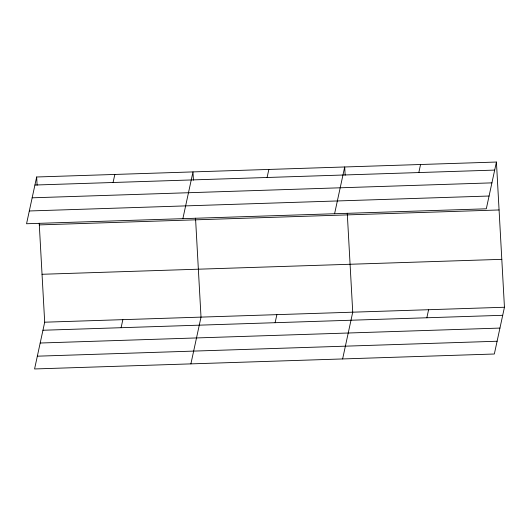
<?xml version="1.0" encoding="UTF-8"?>
<svg xmlns="http://www.w3.org/2000/svg" width="531" height="531" viewBox="0 0 531 531"><rect width="100%" height="100%" fill="white"/><g stroke="black" fill="none" stroke-linecap="round" stroke-linejoin="round"><path stroke-width="0.8" d="M36.659 176.989L26.55 223.75L486.31 208.802L496.425 162.041L36.659 176.989L37.117 185.253M39.214 223.252L44.69 322.198L34.575 368.959L494.341 354.011L504.45 307.25L496.425 162.041M113.076 182.498L114.822 174.447M121.108 327.707L122.847 319.655M182.87 218.666L192.979 171.905L193.437 180.168M190.894 363.874L201.01 317.12L195.534 218.175M267.1 177.487L268.839 169.442M275.124 322.702L276.87 314.651M334.59 213.734L344.699 166.973L345.157 175.237M342.621 358.943L352.73 312.182L347.261 213.243M418.82 172.555L420.559 164.51M426.851 317.77L428.59 309.719M34.92 185.034L494.68 170.093M32.159 197.811L491.918 182.863M29.311 210.973L489.078 196.025M39.307 224.905L499.074 209.964M42.035 274.281L501.802 259.334M44.69 322.198L504.45 307.25M42.945 330.249L502.711 315.301M40.183 343.019L499.95 328.078M37.343 356.182L497.102 341.241"/></g></svg>
